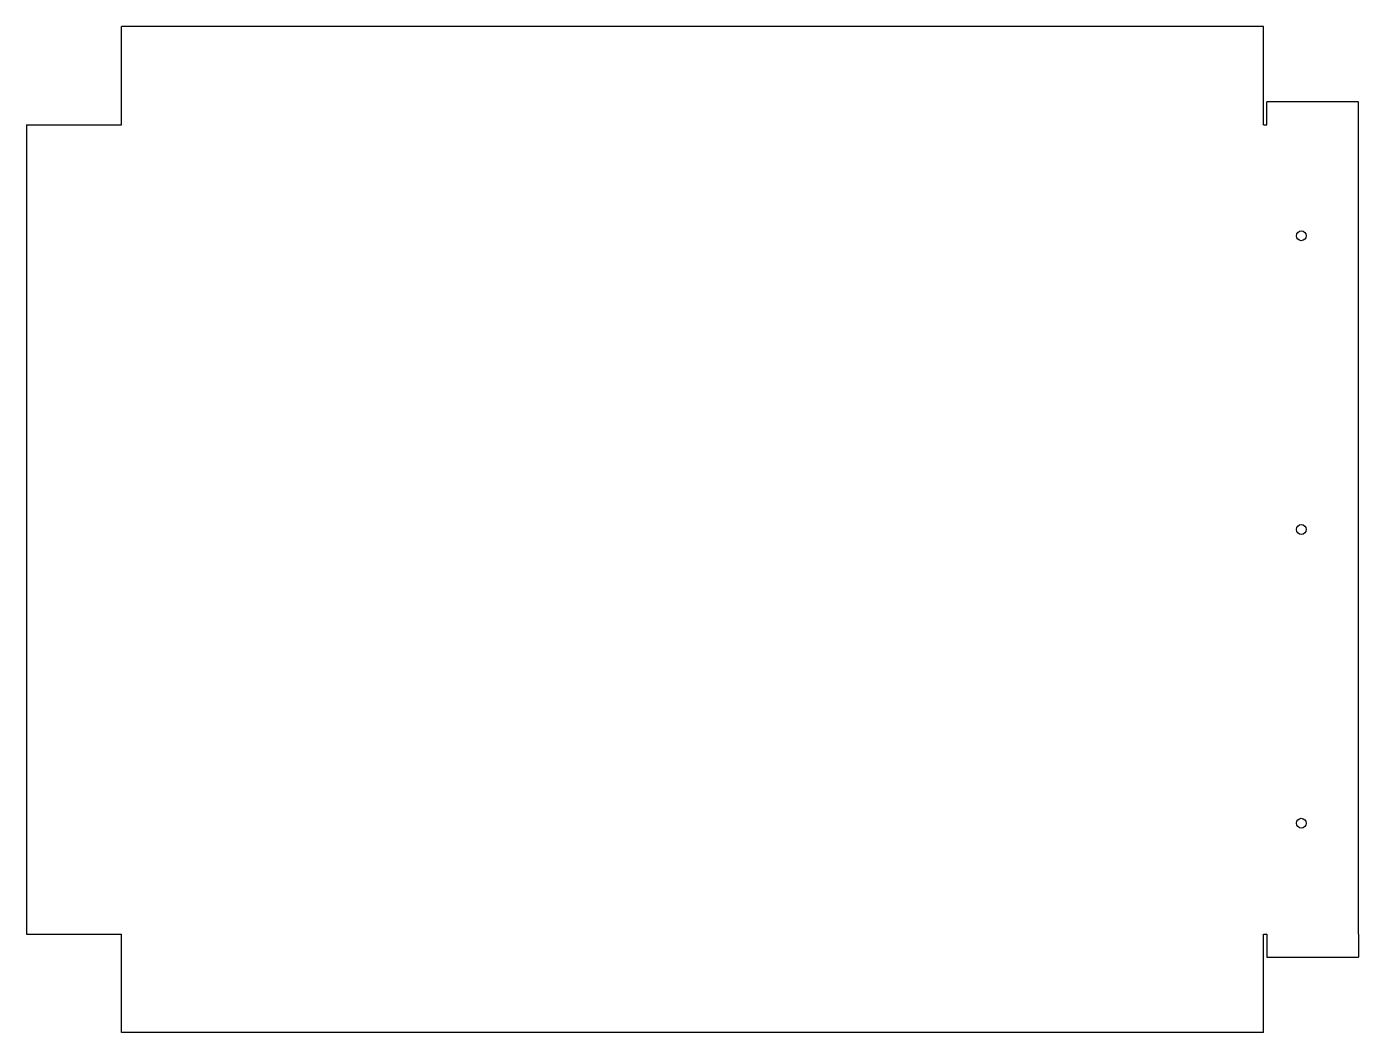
# Model space of a CAD drawing. Header units: millimetres. Extents: x -221 to 595, y -202 to 414.
import ezdxf

# ---------------------------------------------------------------- set-up
doc = ezdxf.new("R2010")
doc.units = ezdxf.units.MM
doc.layers.add('Default', color=7, linetype='Continuous')
doc.layers.add('DV2_0', color=7, linetype='Continuous')

msp = doc.modelspace()

# ---------------------------------------------------------------- linework, layer by layer
at = {"layer": 'Default', "color": 7, "linetype": 'Continuous'}
for p, q in [((539.29, 354.3), (539.29, 368.4)), ((595.28, 368.4), (595.38, 368.4)), ((595.38, 354.3), (595.38, 368.4)), ((-221.02, 354.3), (-162.82, 354.3)), ((537.18, 354.3), (539.29, 354.3)), ((-221.02, -141.9), (-162.82, -141.9)), ((537.18, -141.9), (539.29, -141.9)), ((595.38, -141.9), (595.38, -156))]:
    msp.add_line(p, q, dxfattribs=at)
at = {"layer": 'DV2_0', "color": 7, "linetype": 'Continuous'}
for p, q in [((537.18, 414.4), (-162.82, 414.4)), ((-162.82, 355.3), (-162.82, 414.4)), ((537.18, 355.3), (537.18, 414.4)), ((595.28, 368.4), (539.29, 368.4)), ((-221.02, 354.3), (-221.02, -141.9)), ((-162.82, 354.3), (-162.82, 355.3)), ((-162.82, 355.3), (-162.82, 355.3)), ((-161.92, 354.3), (-161.91, 354.3)), ((-161.91, 354.3), (-161.91, 354.3)), ((536.28, 354.3), (536.28, 354.3)), ((536.28, 354.3), (536.29, 354.3)), ((537.18, 354.3), (537.18, 355.3)), ((537.18, 355.3), (537.18, 355.3)), ((595.28, 353.4), (595.28, 353.39)), ((595.28, 353.39), (595.29, 353.39)), ((595.38, -141.9), (595.38, 354.3)), ((-162.82, -142.9), (-162.82, -141.9)), ((-162.82, -142.9), (-162.82, -142.9)), ((-162.82, -202), (-162.82, -142.9)), ((536.28, -141.9), (536.28, -141.9)), ((536.29, -141.9), (536.28, -141.9)), ((537.18, -142.9), (537.18, -141.9)), ((537.18, -202), (537.18, -142.9)), ((537.18, -142.9), (537.18, -142.9)), ((539.29, -141), (539.29, -141)), ((539.29, -141), (539.29, -141)), ((539.29, -141.9), (539.29, -156)), ((595.29, -141), (595.28, -141)), ((595.28, -141), (595.28, -141)), ((539.29, -156), (595.38, -156)), ((537.18, -202), (-162.82, -202))]:
    msp.add_line(p, q, dxfattribs=at)
for centre in [(560.38, 286.2), (560.38, 106.2), (560.38, -73.8)]:
    msp.add_circle(centre, 3, dxfattribs=at)

doc.saveas('drawing.dxf')
